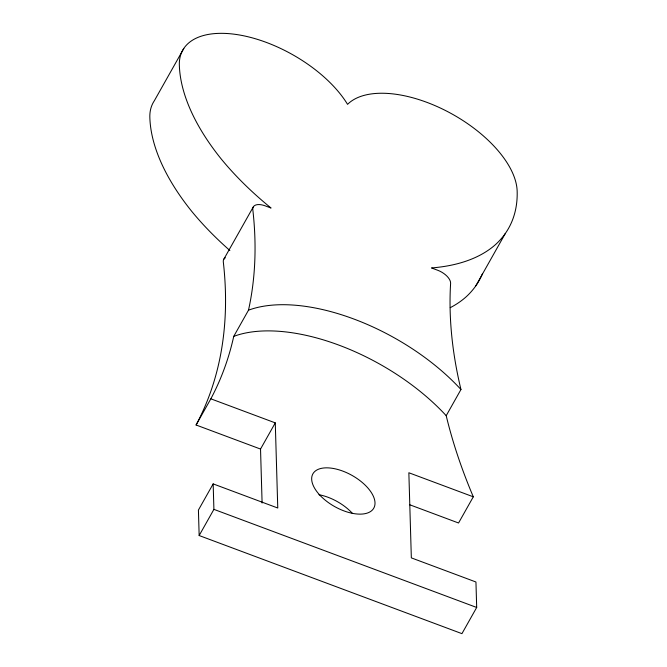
<?xml version="1.0" encoding="UTF-8"?>
<svg xmlns="http://www.w3.org/2000/svg" width="667" height="667" viewBox="0 0 667 667"><rect width="100%" height="100%" fill="white"/><g stroke="black" fill="none" stroke-linecap="round" stroke-linejoin="round"><path stroke-width="1" d="M183.809 48.449L154.31 100.809A97.849 49.95 29.4 0 0 149.842 117.392A243.188 124.162 29.4 0 0 191.529 211.105A234.676 119.81 29.4 0 0 229.865 250.5M223.662 259.488L253.168 207.129M262.106 503.043L260.53 449.058L196.081 424.996L210.839 398.816A910.572 464.891 29.4 0 0 233.742 336.368L248.491 310.188A910.572 464.882 29.4 0 0 252.801 209.53A13.982 7.137 29.4 0 1 265.208 205.853L271.06 208.037A234.676 119.81 29.4 0 1 221.035 158.746A243.188 124.162 29.4 0 1 179.34 65.041A97.849 49.95 29.4 0 1 247.065 36.543A97.849 49.95 29.4 0 1 347.557 104.352A97.849 49.958 29.4 0 1 446.256 110.914A97.849 49.958 29.4 0 1 517.158 191.171A243.188 124.162 29.4 0 1 495.714 244.405A234.676 119.81 29.4 0 1 431.507 267.942L437.71 270.26A13.982 7.137 29.4 0 1 450.609 283.383A910.572 464.882 29.4 0 0 460.955 389.511L446.206 415.691A910.572 464.882 29.4 0 0 473.303 496.815L458.554 522.995L409.496 504.677M210.839 398.816L275.279 422.878L277.764 508.012L213.165 483.892L198.416 510.063L199.158 535.534L461.939 633.65L476.688 607.47L475.946 581.999L411.339 557.879L408.854 472.753L473.303 496.815M199.158 535.534L213.907 509.363L213.165 483.892M260.53 449.058L275.279 422.878M475.854 285.784L505.353 233.425M213.907 509.363L476.688 607.47M196.081 424.996A910.572 464.891 29.4 0 0 223.303 261.881A13.982 7.137 29.4 0 1 225.321 257.787M482.299 274.087A243.188 124.162 29.4 0 1 466.216 296.757A234.676 119.81 29.4 0 1 450.258 307.67M318.934 494.706A34.942 17.842 29.4 0 1 352.468 513.432M248.491 310.188A153.91 78.581 29.4 0 1 460.955 389.511M233.742 336.368A153.91 78.581 29.4 0 1 446.206 415.691M319.443 494.714A34.942 17.842 29.4 0 0 373.295 508.904A34.942 17.842 29.4 0 0 337.26 469.335A34.942 17.842 29.4 0 0 319.443 494.714"/></g></svg>
